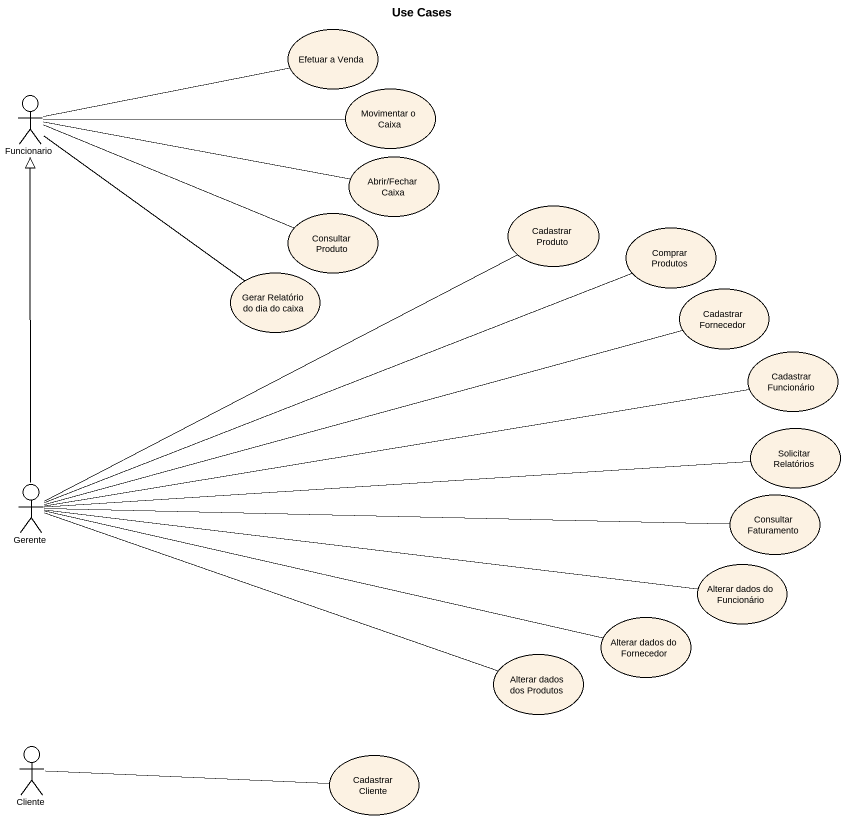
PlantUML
@startuml
title Use Cases
usecase "Efetuar a Venda" as Efetuar_a_Venda
actor Funcionario
usecase "Movimentar o Caixa" as Movimentar_o_Caixa
usecase "Abrir/Fechar Caixa" as Abrir_Fechar_Caixa
usecase "Consultar Produto" as Consultar_Produto
usecase "Cadastrar Produto" as Cadastrar_Produto
usecase "Comprar Produtos" as Comprar_Produtos
usecase "Gerar Relatório do dia do caixa" as Gerar_Relatório_do_dia_do
usecase "Cadastrar Fornecedor" as Cadastrar_Fornecedor
usecase "Cadastrar Funcionário" as Cadastrar_Funcionário
usecase "Solicitar Relatórios" as Solicitar_Relatórios
actor Gerente
usecase "Consultar Faturamento" as Consultar_Faturamento
usecase "Alterar dados do Funcionário" as Alterar_dados_do_Funcionário
usecase "Alterar dados do Fornecedor" as Alterar_dados_do_Fornecedor
usecase "Alterar dados dos Produtos" as Alterar_dados_dos_Produtos
actor Cliente
usecase "Cadastrar Cliente" as Cadastrar_Cliente
Funcionario -right- Efetuar_a_Venda
Funcionario -right- Movimentar_o_Caixa
Funcionario -right- Abrir_Fechar_Caixa
Funcionario -right- Consultar_Produto
Funcionario -- Gerar_Relatório_do_dia_do
Gerente -up-|> Funcionario
Gerente -right- Cadastrar_Produto
Gerente -right- Comprar_Produtos
Gerente -right- Cadastrar_Fornecedor
Gerente -right- Cadastrar_Funcionário
Gerente -right- Solicitar_Relatórios
Gerente -right- Consultar_Faturamento
Gerente -right- Alterar_dados_do_Funcionário
Gerente -right- Alterar_dados_do_Fornecedor
Gerente -right- Alterar_dados_dos_Produtos
Cliente -right- Cadastrar_Cliente
@enduml
